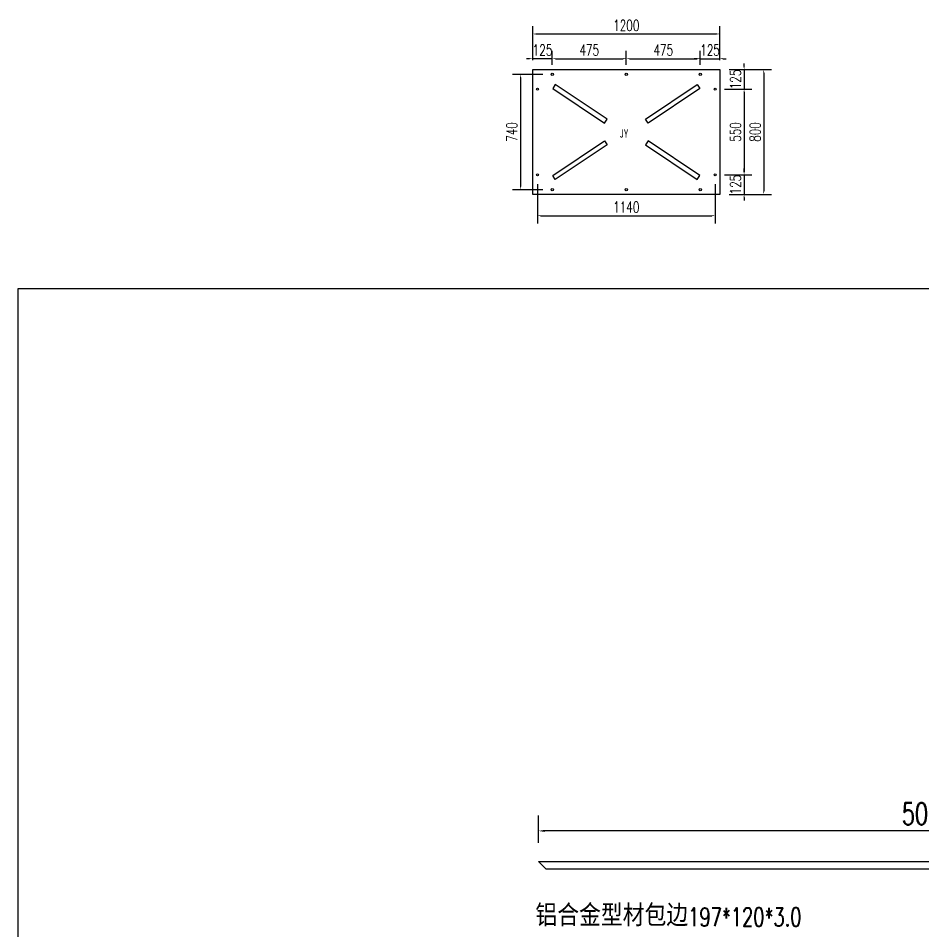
# Model space of a CAD drawing. Header units: millimetres. Extents: x 20612 to 122804, y 29227 to 156976.
# Drawn here: x 80355 to 86159, y 43863 to 49717 of the extents above; entities that cross this region are included whole.
import ezdxf

# ---------------------------------------------------------------- set-up
doc = ezdxf.new("R2010")
doc.units = ezdxf.units.MM
doc.header["$LTSCALE"] = 1000
doc.layers.add('PUB_TEXT', color=7, linetype='Continuous')
doc.layers.add('W-FLOAT_BOWL浮筒', color=253, linetype='Continuous')
doc.styles.add('_TCH_DIM', font='SIMPLEX.shx', dxfattribs={"bigfont": 'hztxt.shx'})
doc.styles.add('STANDARD_T3', font='simplex.shx', dxfattribs={"width": 0.7, "bigfont": 'hztxt.shx'})
doc.styles.add('黑体', font='simhei_0.ttf', dxfattribs={"width": 0.8})
doc.dimstyles.new('W&&20', dxfattribs={"dimtxt": 70, "dimasz": 20, "dimexe": 50, "dimexo": 60, "dimgap": 20, "dimtad": 1, "dimdec": 0, "dimzin": 0, "dimdsep": 46, "dimtxsty": 'STANDARD_T3', "dimcen": 0.09, "dimclrd": 1, "dimclre": 1, "dimclrt": 7, "dimazin": 2, "dimtfac": 1, "dimtdec": 0, "dimtix": 1, "dimtmove": 2, "dimatfit": 3, "dimfxl": 0, "dimtolj": 1, "dimtzin": 0, "dimarcsym": 0})
doc.dimstyles.new('W&&40', dxfattribs={"dimtxt": 140, "dimasz": 40, "dimexe": 100, "dimexo": 120, "dimgap": 40, "dimtad": 1, "dimdec": 0, "dimzin": 0, "dimdsep": 46, "dimtxsty": 'STANDARD_T3', "dimcen": 0.09, "dimclrd": 1, "dimclre": 1, "dimclrt": 7, "dimazin": 2, "dimtfac": 1, "dimtdec": 0, "dimtix": 1, "dimtmove": 2, "dimatfit": 3, "dimfxl": 0, "dimtolj": 1, "dimtzin": 0, "dimarcsym": 0})

# ---------------------------------------------------------------- blocks, each defined once
blk = doc.blocks.new('*D204')
at = {"color": 1, "lineweight": -2, "transparency": 16777216}
for p, q in [((83781.7, 49417), (83781.7, 49507.5)), ((84256.7, 49417), (84256.7, 49507.5)), ((83801.7, 49457.5), (84236.7, 49457.5))]:
    blk.add_line(p, q, dxfattribs=at)
at = {"color": 1, "transparency": 16777216}
for points in [[(83801.7, 49460.9), (83801.7, 49454.2), (83781.7, 49457.5)], [(84236.7, 49460.9), (84236.7, 49454.2), (84256.7, 49457.5)]]:
    blk.add_solid(points, dxfattribs=at)
at = {"layer": 'Defpoints', "color": 0, "transparency": 16777216}
for p in [(84256.7, 49457.5), (83781.7, 49357), (84256.7, 49357)]:
    blk.add_point(p, dxfattribs=at)
at = {"color": 7, "transparency": 16777216, "insert": (84019.2, 49512.5), "char_height": 70, "attachment_point": 5, "style": 'STANDARD_T3'}
blk.add_mtext('\\A1;475', dxfattribs=at)
blk = doc.blocks.new('*D205')
at = {"color": 1, "lineweight": -2, "transparency": 16777216}
for p, q in [((84886.7, 49262), (85062.8, 49262)), ((85012.8, 49242), (85012.8, 48732)), ((84886.7, 48712), (85062.8, 48712))]:
    blk.add_line(p, q, dxfattribs=at)
at = {"color": 1, "transparency": 16777216}
for points in [[(85009.5, 49242), (85016.2, 49242), (85012.8, 49262)], [(85009.5, 48732), (85016.2, 48732), (85012.8, 48712)]]:
    blk.add_solid(points, dxfattribs=at)
at = {"layer": 'Defpoints', "color": 0, "transparency": 16777216}
for p in [(84826.7, 49262), (84826.7, 48712), (85012.8, 48712)]:
    blk.add_point(p, dxfattribs=at)
at = {"color": 7, "transparency": 16777216, "insert": (84957.8, 48987), "char_height": 70, "attachment_point": 5, "rotation": 90, "style": 'STANDARD_T3'}
blk.add_mtext('\\A1;550', dxfattribs=at)
blk = doc.blocks.new('*D206')
at = {"color": 1, "lineweight": -2, "transparency": 16777216}
for p, q in [((83721.7, 49357), (83527.2, 49357)), ((83577.2, 49337), (83577.2, 48637)), ((83721.7, 48617), (83527.2, 48617))]:
    blk.add_line(p, q, dxfattribs=at)
at = {"color": 1, "transparency": 16777216}
for points in [[(83573.9, 49337), (83580.5, 49337), (83577.2, 49357)], [(83573.9, 48637), (83580.5, 48637), (83577.2, 48617)]]:
    blk.add_solid(points, dxfattribs=at)
at = {"layer": 'Defpoints', "color": 0, "transparency": 16777216}
for p in [(83781.7, 49357), (83577.2, 48617), (83781.7, 48617)]:
    blk.add_point(p, dxfattribs=at)
at = {"color": 7, "transparency": 16777216, "insert": (83522.2, 48987), "char_height": 70, "attachment_point": 5, "rotation": 90, "style": 'STANDARD_T3'}
blk.add_mtext('\\A1;740', dxfattribs=at)
blk = doc.blocks.new('*D207')
at = {"color": 1, "lineweight": -2, "transparency": 16777216}
for p, q in [((85012.8, 49407), (85012.8, 49427)), ((84916.7, 49387), (85062.8, 49387)), ((85012.8, 49387), (85012.8, 49262)), ((84886.7, 49262), (85062.8, 49262)), ((85012.8, 49242), (85012.8, 49222))]:
    blk.add_line(p, q, dxfattribs=at)
at = {"color": 1, "transparency": 16777216}
for points in [[(85009.5, 49407), (85016.2, 49407), (85012.8, 49387)], [(85009.5, 49242), (85016.2, 49242), (85012.8, 49262)]]:
    blk.add_solid(points, dxfattribs=at)
at = {"layer": 'Defpoints', "color": 0, "transparency": 16777216}
for p in [(84856.7, 49387), (84826.7, 49262), (85012.8, 49262)]:
    blk.add_point(p, dxfattribs=at)
at = {"color": 7, "transparency": 16777216, "insert": (84957.8, 49324.5), "char_height": 70, "attachment_point": 5, "rotation": 90, "style": 'STANDARD_T3'}
blk.add_mtext('\\A1;125', dxfattribs=at)
blk = doc.blocks.new('*D208')
at = {"color": 1, "lineweight": -2, "transparency": 16777216}
for p, q in [((84886.7, 48712), (85062.8, 48712)), ((85012.8, 48732), (85012.8, 48752)), ((85012.8, 48712), (85012.8, 48587)), ((84916.7, 48587), (85062.8, 48587)), ((85012.8, 48567), (85012.8, 48547))]:
    blk.add_line(p, q, dxfattribs=at)
at = {"color": 1, "transparency": 16777216}
for points in [[(85009.5, 48732), (85016.2, 48732), (85012.8, 48712)], [(85009.5, 48567), (85016.2, 48567), (85012.8, 48587)]]:
    blk.add_solid(points, dxfattribs=at)
at = {"layer": 'Defpoints', "color": 0, "transparency": 16777216}
for p in [(84826.7, 48712), (84856.7, 48587), (85012.8, 48587)]:
    blk.add_point(p, dxfattribs=at)
at = {"color": 7, "transparency": 16777216, "insert": (84957.8, 48649.5), "char_height": 70, "attachment_point": 5, "rotation": 90, "style": 'STANDARD_T3'}
blk.add_mtext('\\A1;125', dxfattribs=at)
blk = doc.blocks.new('*D209')
at = {"color": 1, "lineweight": -2, "transparency": 16777216}
for p, q in [((84731.7, 49417), (84731.7, 49507.5)), ((84856.7, 49447), (84856.7, 49507.5)), ((84711.7, 49457.5), (84691.7, 49457.5)), ((84731.7, 49457.5), (84856.7, 49457.5)), ((84876.7, 49457.5), (84896.7, 49457.5))]:
    blk.add_line(p, q, dxfattribs=at)
at = {"color": 1, "transparency": 16777216}
for points in [[(84711.7, 49460.9), (84711.7, 49454.2), (84731.7, 49457.5)], [(84876.7, 49460.9), (84876.7, 49454.2), (84856.7, 49457.5)]]:
    blk.add_solid(points, dxfattribs=at)
at = {"layer": 'Defpoints', "color": 0, "transparency": 16777216}
for p in [(84856.7, 49457.5), (84731.7, 49357), (84856.7, 49387)]:
    blk.add_point(p, dxfattribs=at)
at = {"color": 7, "transparency": 16777216, "insert": (84794.2, 49512.5), "char_height": 70, "attachment_point": 5, "style": 'STANDARD_T3'}
blk.add_mtext('\\A1;125', dxfattribs=at)
blk = doc.blocks.new('*D210')
at = {"color": 1, "lineweight": -2, "transparency": 16777216}
for p, q in [((83656.7, 49447), (83656.7, 49507.5)), ((83781.7, 49417), (83781.7, 49507.5)), ((83636.7, 49457.5), (83616.7, 49457.5)), ((83781.7, 49457.5), (83656.7, 49457.5)), ((83801.7, 49457.5), (83821.7, 49457.5))]:
    blk.add_line(p, q, dxfattribs=at)
at = {"color": 1, "transparency": 16777216}
for points in [[(83636.7, 49460.9), (83636.7, 49454.2), (83656.7, 49457.5)], [(83801.7, 49460.9), (83801.7, 49454.2), (83781.7, 49457.5)]]:
    blk.add_solid(points, dxfattribs=at)
at = {"layer": 'Defpoints', "color": 0, "transparency": 16777216}
for p in [(83656.7, 49457.5), (83656.7, 49387), (83781.7, 49357)]:
    blk.add_point(p, dxfattribs=at)
at = {"color": 7, "transparency": 16777216, "insert": (83719.2, 49512.5), "char_height": 70, "attachment_point": 5, "style": 'STANDARD_T3'}
blk.add_mtext('\\A1;125', dxfattribs=at)
blk = doc.blocks.new('*D211')
at = {"color": 1, "lineweight": -2, "transparency": 16777216}
for p, q in [((83686.7, 48652), (83686.7, 48400.2)), ((84826.7, 48652), (84826.7, 48400.2)), ((83706.7, 48450.2), (84806.7, 48450.2))]:
    blk.add_line(p, q, dxfattribs=at)
at = {"color": 1, "transparency": 16777216}
for points in [[(83706.7, 48453.6), (83706.7, 48446.9), (83686.7, 48450.2)], [(84806.7, 48453.6), (84806.7, 48446.9), (84826.7, 48450.2)]]:
    blk.add_solid(points, dxfattribs=at)
at = {"layer": 'Defpoints', "color": 0, "transparency": 16777216}
for p in [(83686.7, 48712), (84826.7, 48712), (84826.7, 48450.2)]:
    blk.add_point(p, dxfattribs=at)
at = {"color": 7, "transparency": 16777216, "insert": (84256.7, 48505.2), "char_height": 70, "attachment_point": 5, "style": 'STANDARD_T3'}
blk.add_mtext('\\A1;1140', dxfattribs=at)
blk = doc.blocks.new('*D212')
at = {"color": 1, "lineweight": -2, "transparency": 16777216}
for p, q in [((84916.7, 49387), (85188.7, 49387)), ((85138.7, 49367), (85138.7, 48607)), ((84916.7, 48587), (85188.7, 48587))]:
    blk.add_line(p, q, dxfattribs=at)
at = {"color": 1, "transparency": 16777216}
for points in [[(85135.3, 49367), (85142, 49367), (85138.7, 49387)], [(85135.3, 48607), (85142, 48607), (85138.7, 48587)]]:
    blk.add_solid(points, dxfattribs=at)
at = {"layer": 'Defpoints', "color": 0, "transparency": 16777216}
for p in [(84856.7, 49387), (84856.7, 48587), (85138.7, 48587)]:
    blk.add_point(p, dxfattribs=at)
at = {"color": 7, "transparency": 16777216, "insert": (85083.7, 48987), "char_height": 70, "attachment_point": 5, "rotation": 90, "style": 'STANDARD_T3'}
blk.add_mtext('\\A1;800', dxfattribs=at)
blk = doc.blocks.new('*D213')
at = {"color": 1, "lineweight": -2, "transparency": 16777216}
for p, q in [((83656.7, 49447), (83656.7, 49665.9)), ((84856.7, 49447), (84856.7, 49665.9)), ((83676.7, 49615.9), (84836.7, 49615.9))]:
    blk.add_line(p, q, dxfattribs=at)
at = {"color": 1, "transparency": 16777216}
for points in [[(83676.7, 49619.2), (83676.7, 49612.5), (83656.7, 49615.9)], [(84836.7, 49619.2), (84836.7, 49612.5), (84856.7, 49615.9)]]:
    blk.add_solid(points, dxfattribs=at)
at = {"layer": 'Defpoints', "color": 0, "transparency": 16777216}
for p in [(84856.7, 49615.9), (83656.7, 49387), (84856.7, 49387)]:
    blk.add_point(p, dxfattribs=at)
at = {"color": 7, "transparency": 16777216, "insert": (84256.7, 49670.9), "char_height": 70, "attachment_point": 5, "style": 'STANDARD_T3'}
blk.add_mtext('\\A1;1200', dxfattribs=at)
blk = doc.blocks.new('*D246')
at = {"color": 1, "lineweight": -2, "transparency": 16777216}
for p, q in [((84256.7, 49417), (84256.7, 49507.5)), ((84731.7, 49417), (84731.7, 49507.5)), ((84276.7, 49457.5), (84711.7, 49457.5))]:
    blk.add_line(p, q, dxfattribs=at)
at = {"color": 1, "transparency": 16777216}
for points in [[(84276.7, 49460.9), (84276.7, 49454.2), (84256.7, 49457.5)], [(84711.7, 49460.9), (84711.7, 49454.2), (84731.7, 49457.5)]]:
    blk.add_solid(points, dxfattribs=at)
at = {"layer": 'Defpoints', "color": 0, "transparency": 16777216}
for p in [(84731.7, 49457.5), (84256.7, 49357), (84731.7, 49357)]:
    blk.add_point(p, dxfattribs=at)
at = {"color": 7, "transparency": 16777216, "insert": (84494.2, 49512.5), "char_height": 70, "attachment_point": 5, "style": 'STANDARD_T3'}
blk.add_mtext('\\A1;475', dxfattribs=at)
blk = doc.blocks.new('*D264')
at = {"color": 1, "lineweight": -2, "transparency": 16777216}
blk.add_line((94558.3, 44172.5), (94262.4, 43876.6), dxfattribs=at)
blk.add_arc((94693.2, 44307.4), 509.2, 184.5021, 220.4979, dxfattribs=at)
at = {"color": 1, "transparency": 16777216}
for points in [[(94178.9, 44267.1), (94192.2, 44267.7), (94184, 44307.4)], [(94310.9, 43981.2), (94301.1, 43972.2), (94333.1, 43947.3)]]:
    blk.add_solid(points, dxfattribs=at)
at = {"layer": 'Defpoints', "color": 0, "transparency": 16777216}
for p in [(83693.2, 44307.4), (94643.2, 44257.4), (94693.2, 44307.4), (94693.2, 44307.4), (94201.3, 44175.6)]:
    blk.add_point(p, dxfattribs=at)
at = {"color": 7, "transparency": 16777216, "insert": (94324.4, 44154.6), "char_height": 140, "attachment_point": 5, "rotation": 292.5, "style": 'STANDARD_T3'}
blk.add_mtext('\\A1;45°', dxfattribs=at)
blk = doc.blocks.new('*D265')
at = {"color": 1, "lineweight": -2, "transparency": 16777216}
for p, q in [((83693.2, 44427.4), (83693.2, 44603.5)), ((88693.2, 44427.4), (88693.2, 44603.5)), ((88653.2, 44503.5), (83733.2, 44503.5))]:
    blk.add_line(p, q, dxfattribs=at)
at = {"color": 1, "transparency": 16777216}
for points in [[(83733.2, 44510.1), (83733.2, 44496.8), (83693.2, 44503.5)], [(88653.2, 44510.1), (88653.2, 44496.8), (88693.2, 44503.5)]]:
    blk.add_solid(points, dxfattribs=at)
at = {"layer": 'Defpoints', "color": 0, "transparency": 16777216}
for p in [(83693.2, 44503.5), (83693.2, 44307.4), (88693.2, 44307.4)]:
    blk.add_point(p, dxfattribs=at)
at = {"color": 7, "transparency": 16777216, "insert": (86193.2, 44613.5), "char_height": 140, "attachment_point": 5, "style": 'STANDARD_T3'}
blk.add_mtext('\\A1;5000', dxfattribs=at)
blk = doc.blocks.new('$matou$00000186')
for points in [[(-600, 400), (600, 400), (600, -400), (-600, -400)], [(-455.8, 303.8), (-472.4, 278.9), (-139.6, 57), (-122.9, 82)], [(455.8, 303.8), (472.4, 278.9), (139.6, 57), (122.9, 82)], [(-455.8, -303.8), (-472.4, -278.9), (-139.6, -57), (-122.9, -82)], [(455.8, -303.8), (472.4, -278.9), (139.6, -57), (122.9, -82)]]:
    blk.add_lwpolyline(points, close=True)
for centre in [(-475, 370), (0, 370), (475, 370), (-570, 275), (570, 275), (-570, -275), (570, -275), (-475, -370), (0, -370), (475, -370)]:
    blk.add_circle(centre, 7)
at = {"layer": 'PUB_TEXT', "style": '黑体', "width": 0.8}
blk.add_text('JY', height=52.57, dxfattribs=at).set_placement((-44.4, -35.3))

msp = doc.modelspace()

# ---------------------------------------------------------------- linework, layer by layer
for points in [[(80354.886, 47983.087), (105016.766, 47983.087), (105016.766, 29226.554), (80354.886, 29226.554)], [(94693.18, 44307.369), (94643.18, 44257.369), (83743.18, 44257.369), (83693.18, 44307.369)]]:
    msp.add_lwpolyline(points, close=True)

# ---------------------------------------------------------------- block references
at = {"layer": 'W-FLOAT_BOWL浮筒'}
msp.add_blockref('$matou$00000186', (84256.73, 48986.989), dxfattribs=at)

# ---------------------------------------------------------------- texts
at = {"layer": 'PUB_TEXT', "color": 7, "style": '_TCH_DIM'}
msp.add_text('铝合金型材包边', height=140, dxfattribs=at).set_placement((83673.8, 43891.6))
at = {"layer": 'PUB_TEXT', "color": 7, "style": '_TCH_DIM', "width": 0.705882}
msp.add_text('197*120*3.0', height=119, dxfattribs=at).set_placement((84653.8, 43891.6))

# ---------------------------------------------------------------- dimensions: what is measured, and where the dimension line sits
for base, p1, p2, picture, middle in [((84856.73, 49615.859), (83656.73, 49386.989), (84856.73, 49386.989), '*D213', (84256.73, 49670.859)), ((83656.73, 49457.521), (83781.73, 49356.989), (83656.73, 49386.989), '*D210', (83719.23, 49512.521)), ((84256.73, 49457.521), (83781.73, 49356.989), (84256.73, 49356.989), '*D204', (84019.23, 49512.521)), ((84731.73, 49457.521), (84256.73, 49356.989), (84731.73, 49356.989), '*D246', (84494.23, 49512.521)), ((84856.73, 49457.521), (84731.73, 49356.989), (84856.73, 49386.989), '*D209', (84794.23, 49512.521)), ((84826.73, 48450.247), (83686.73, 48711.989), (84826.73, 48711.989), '*D211', (84256.73, 48505.247))]:
    dim = msp.add_linear_dim(base=base, p1=p1, p2=p2, dimstyle='W&&20')
    dim.commit()
    dim.dimension.update_dxf_attribs({"geometry": picture, "text_midpoint": middle})
for base, p1, p2, angle, dimstyle, picture, middle in [((85012.818, 49261.989), (84856.73, 49386.989), (84826.73, 49261.989), 90, 'W&&20', '*D207', (84957.818, 49324.489)), ((83577.187, 48616.989), (83781.73, 49356.989), (83781.73, 48616.989), 90, 'W&&20', '*D206', (83522.187, 48986.989)), ((85138.668, 48586.989), (84856.73, 49386.989), (84856.73, 48586.989), 90, 'W&&20', '*D212', (85083.668, 48986.989)), ((85012.818, 48711.989), (84826.73, 49261.989), (84826.73, 48711.989), 90, 'W&&20', '*D205', (84957.818, 48986.989)), ((85012.818, 48586.989), (84826.73, 48711.989), (84856.73, 48586.989), 90, 'W&&20', '*D208', (84957.818, 48649.489)), ((83693.18, 44503.458), (88693.18, 44307.369), (83693.18, 44307.369), 180, 'W&&40', '*D265', (86193.18, 44613.458))]:
    dim = msp.add_linear_dim(base=base, p1=p1, p2=p2, angle=angle, dimstyle=dimstyle)
    dim.commit()
    dim.dimension.update_dxf_attribs({"geometry": picture, "text_midpoint": middle})
dim = msp.add_angular_dim_2l(base=(94201.341, 44175.581), line1=((83693.18, 44307.369), (94693.18, 44307.369)), line2=((94693.18, 44307.369), (94643.18, 44257.369)), dimstyle='W&&40')
dim.commit()
dim.dimension.update_dxf_attribs({"geometry": '*D264', "text_midpoint": (94324.377, 44154.606)})

doc.saveas('drawing.dxf')
